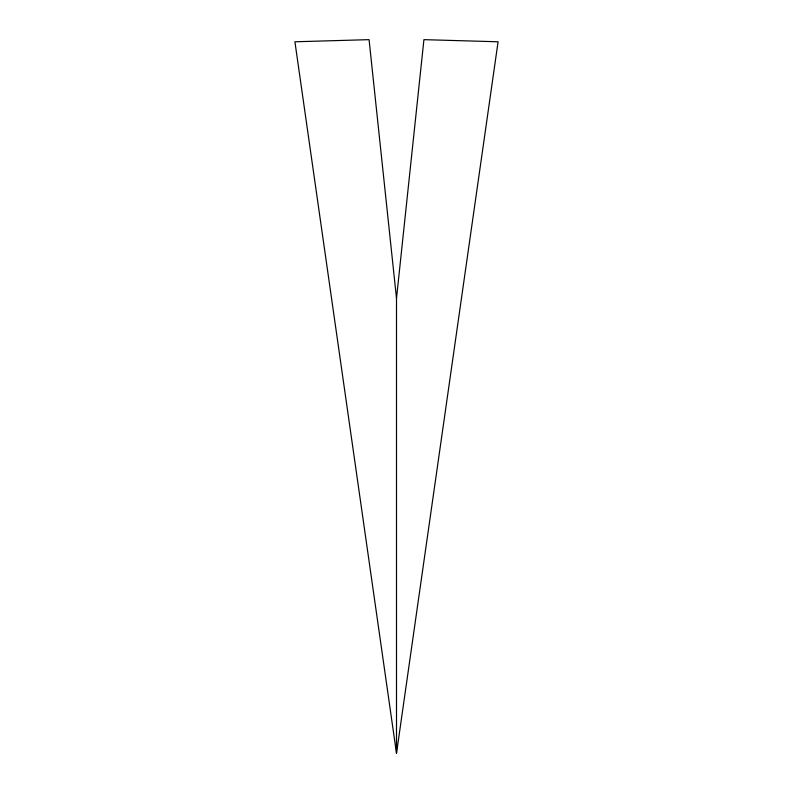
<?xml version="1.0" encoding="UTF-8"?>
<svg xmlns="http://www.w3.org/2000/svg" width="793" height="793" viewBox="0 0 793 793"><rect width="100%" height="100%" fill="white"/><g stroke="black" fill="none" stroke-linecap="round" stroke-linejoin="round"><path stroke-width="1.19" d="M396.5 753.35L396.5 298.376L423.928 39.65L498.083 41.781L396.5 753.35L294.917 41.781L369.072 39.65L396.5 298.376"/></g></svg>
